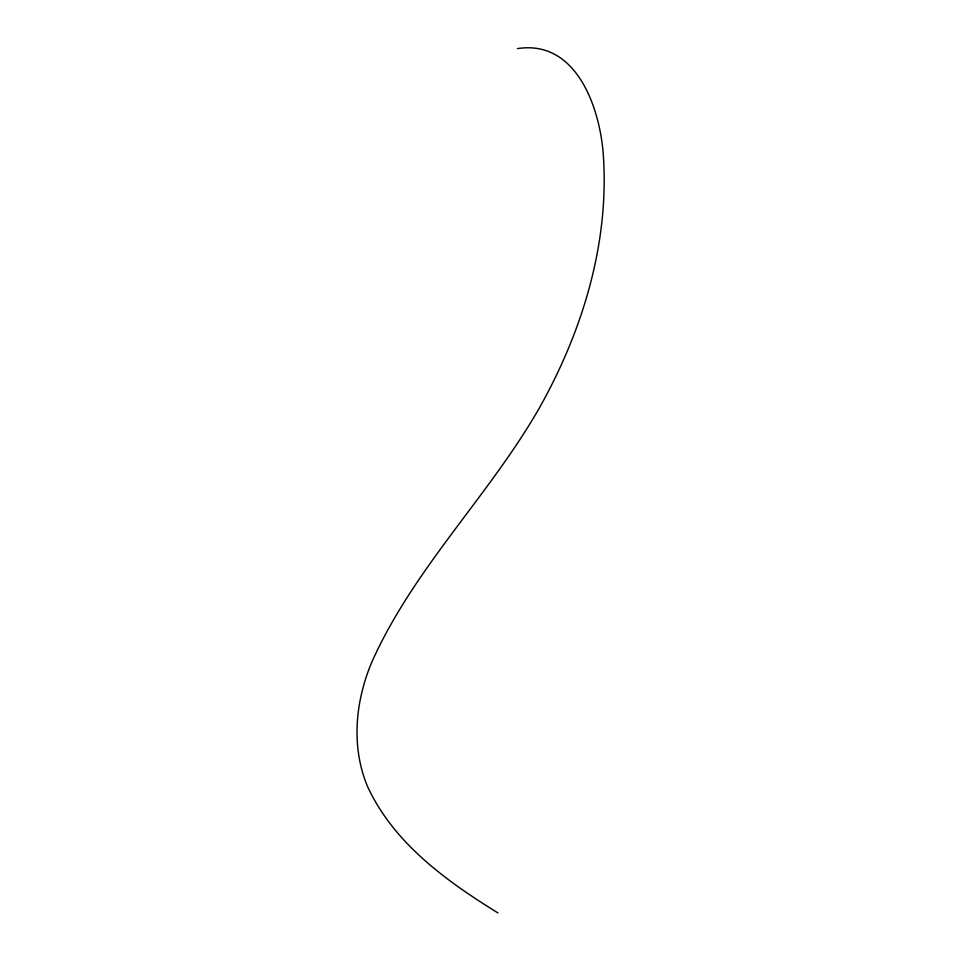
<?xml version="1.0" encoding="UTF-8"?>
<svg xmlns="http://www.w3.org/2000/svg" width="961" height="961" viewBox="0 0 961 961"><rect width="100%" height="100%" fill="white"/><g stroke="black" fill="none" stroke-linecap="round" stroke-linejoin="round"><path stroke-width="1.44" d="M517.366 48.627C576.972 39.245 600.325 108.905 603.364 155.862C609.31 244.082 582.162 331.869 539.241 408.197C488.584 496.501 413.122 569.092 371.523 662.778C355.222 701.962 350.933 746.901 367.631 786.711C393.902 843.338 446.348 881.033 497.966 912.95"/></g></svg>
